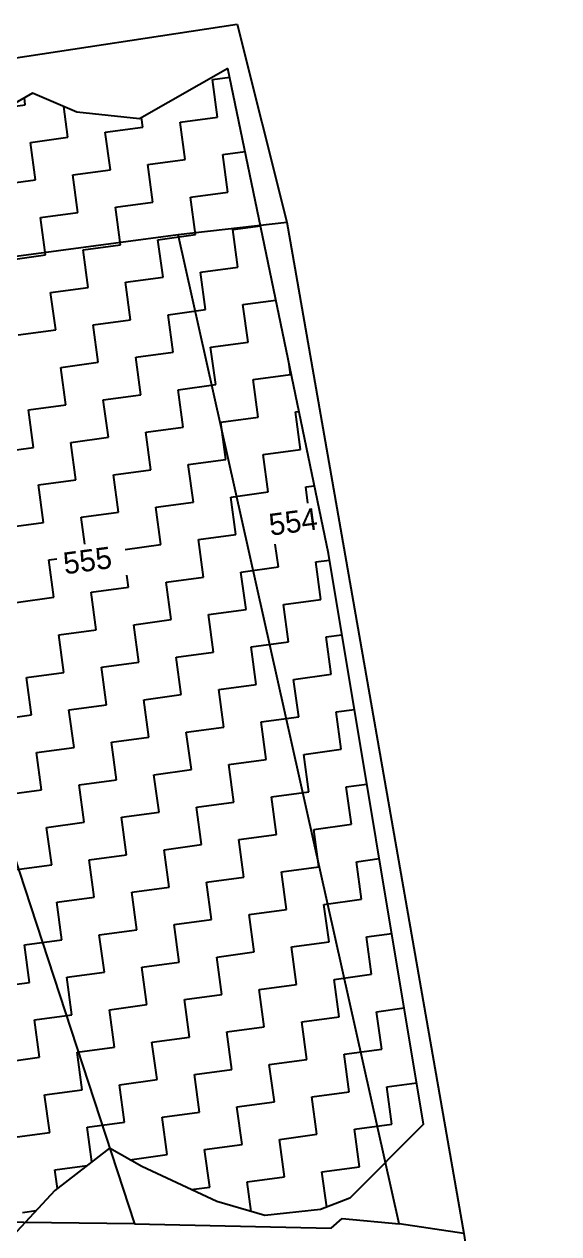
# Model space of a CAD drawing. Header units: metres. Extents: x 318393 to 319412, y 1868341 to 1869380.
# Drawn here: x 319170.3 to 319224.5, y 1869257 to 1869379.6 of the extents above; entities that cross this region are included whole.
import ezdxf

# ---------------------------------------------------------------- set-up
doc = ezdxf.new("R2010")
doc.units = ezdxf.units.M
doc.header["$LTSCALE"] = 0.3
doc.header["$MEASUREMENT"] = 0
for name, color, linetype in [('POLY_HATCH', 12, 'CONTINUOUS'), ('POLY_PARCEL', 6, 'CONTINUOUS'), ('TEXT_PARCEL', 7, 'CONTINUOUS'), ('V_BOUND_LINE', 7, 'CONTINUOUS')]:
    doc.layers.add(name, color=color, linetype=linetype)
doc.styles.add('TEXT_MAP', font='')
doc.styles.get('TEXT_MAP').set_extended_font_data('Kruti Dev 050')

msp = doc.modelspace()

# ---------------------------------------------------------------- linework, layer by layer
at = {"layer": 'POLY_HATCH'}
for p, q in [((319190.93, 1869375.08), (319181.97, 1869369.98)), ((319201.13, 1869325.93), (319190.93, 1869375.08)), ((319171.12, 1869372.57), (319158.4, 1869365.27)), ((319175.62, 1869370.64), (319171.12, 1869372.57)), ((319181.97, 1869369.98), (319175.62, 1869370.64)), ((319210.79, 1869268.12), (319201.13, 1869325.93)), ((319210.79, 1869268.12), (319203.3, 1869260.61)), ((319178.92, 1869265.67), (319173.38, 1869261.38)), ((319182.2, 1869263.82), (319178.92, 1869265.67)), ((319189.82, 1869260.26), (319182.2, 1869263.82)), ((319173.38, 1869261.38), (319168.23, 1869255.85)), ((319194.68, 1869258.87), (319189.82, 1869260.26)), ((319203.3, 1869260.61), (319200.34, 1869259.47)), ((319200.34, 1869259.47), (319194.68, 1869258.87))]:
    msp.add_line(p, q, dxfattribs=at)
at = {"layer": 'POLY_HATCH', "linetype": 'Continuous'}
for p, q in [((319189.39, 1869373.95), (319191.12, 1869374.18)), ((319189.9, 1869370.15), (319189.39, 1869373.95)), ((319168.64, 1869371.14), (319170.39, 1869371.38)), ((319170.39, 1869371.38), (319170.3, 1869372.1)), ((319174.71, 1869368.1), (319174.28, 1869371.22)), ((319182.3, 1869369.12), (319182.17, 1869370.1)), ((319186.1, 1869369.64), (319189.9, 1869370.15)), ((319178.5, 1869368.61), (319182.3, 1869369.12)), ((319179.02, 1869364.81), (319178.5, 1869368.61)), ((319186.61, 1869365.84), (319186.1, 1869369.64)), ((319170.91, 1869367.58), (319174.71, 1869368.1)), ((319171.42, 1869363.78), (319170.91, 1869367.58)), ((319190.41, 1869366.35), (319192.68, 1869366.66)), ((319190.93, 1869362.55), (319190.41, 1869366.35)), ((319182.82, 1869365.33), (319186.61, 1869365.84)), ((319183.33, 1869361.53), (319182.82, 1869365.33)), ((319167.62, 1869363.27), (319171.42, 1869363.78)), ((319175.22, 1869364.3), (319179.02, 1869364.81)), ((319175.73, 1869360.5), (319175.22, 1869364.3)), ((319187.13, 1869362.04), (319190.93, 1869362.55)), ((319179.53, 1869361.01), (319183.33, 1869361.53)), ((319187.64, 1869358.24), (319187.13, 1869362.04)), ((319171.93, 1869359.99), (319175.73, 1869360.5)), ((319180.04, 1869357.21), (319179.53, 1869361.01)), ((319172.45, 1869356.19), (319171.93, 1869359.99)), ((319191.44, 1869358.76), (319194.24, 1869359.13)), ((319183.84, 1869357.73), (319187.64, 1869358.24)), ((319184.36, 1869353.93), (319183.84, 1869357.73)), ((319191.95, 1869354.96), (319191.44, 1869358.76)), ((319176.25, 1869356.7), (319180.04, 1869357.21)), ((319176.76, 1869352.9), (319176.25, 1869356.7)), ((319168.65, 1869355.67), (319172.45, 1869356.19)), ((319180.56, 1869353.42), (319184.36, 1869353.93)), ((319188.16, 1869354.44), (319191.95, 1869354.96)), ((319188.67, 1869350.64), (319188.16, 1869354.44)), ((319172.96, 1869352.39), (319176.76, 1869352.9)), ((319181.07, 1869349.62), (319180.56, 1869353.42)), ((319173.47, 1869348.59), (319172.96, 1869352.39)), ((319192.47, 1869351.16), (319195.8, 1869351.61)), ((319184.87, 1869350.13), (319188.67, 1869350.64)), ((319192.98, 1869347.36), (319192.47, 1869351.16)), ((319177.27, 1869349.1), (319181.07, 1869349.62)), ((319177.79, 1869345.31), (319177.27, 1869349.1)), ((319185.38, 1869346.33), (319184.87, 1869350.13)), ((319169.68, 1869348.08), (319173.47, 1869348.59)), ((319189.18, 1869346.85), (319192.98, 1869347.36)), ((319189.7, 1869343.05), (319189.18, 1869346.85)), ((319181.59, 1869345.82), (319185.38, 1869346.33)), ((319182.1, 1869342.02), (319181.59, 1869345.82)), ((319173.99, 1869344.79), (319177.79, 1869345.31)), ((319174.5, 1869340.99), (319173.99, 1869344.79)), ((319197.29, 1869344.07), (319197.16, 1869345.07)), ((319185.9, 1869342.53), (319189.7, 1869343.05)), ((319193.49, 1869343.56), (319197.29, 1869344.07)), ((319194.01, 1869339.76), (319193.49, 1869343.56)), ((319178.3, 1869341.51), (319182.1, 1869342.02)), ((319186.41, 1869338.74), (319185.9, 1869342.53)), ((319170.7, 1869340.48), (319174.5, 1869340.99)), ((319171.22, 1869336.68), (319170.7, 1869340.48)), ((319178.81, 1869337.71), (319178.3, 1869341.51)), ((319190.21, 1869339.25), (319194.01, 1869339.76)), ((319190.72, 1869335.45), (319190.21, 1869339.25)), ((319197.81, 1869340.28), (319198.14, 1869340.32)), ((319198.32, 1869336.48), (319197.81, 1869340.28)), ((319182.61, 1869338.22), (319186.41, 1869338.74)), ((319183.13, 1869334.42), (319182.61, 1869338.22)), ((319175.02, 1869337.19), (319178.81, 1869337.71)), ((319175.53, 1869333.4), (319175.02, 1869337.19)), ((319167.42, 1869336.17), (319171.22, 1869336.68)), ((319194.52, 1869335.96), (319198.32, 1869336.48)), ((319195.04, 1869332.17), (319194.52, 1869335.96)), ((319179.33, 1869333.91), (319183.13, 1869334.42)), ((319186.92, 1869334.94), (319190.72, 1869335.45)), ((319187.44, 1869331.14), (319186.92, 1869334.94)), ((319171.73, 1869332.88), (319175.53, 1869333.4)), ((319179.84, 1869330.11), (319179.33, 1869333.91)), ((319172.24, 1869329.08), (319171.73, 1869332.88)), ((319191.24, 1869331.65), (319195.04, 1869332.17)), ((319198.83, 1869332.68), (319199.71, 1869332.8)), ((319199.06, 1869331.03), (319198.83, 1869332.68)), ((319183.64, 1869330.62), (319187.44, 1869331.14)), ((319184.15, 1869326.83), (319183.64, 1869330.62)), ((319191.75, 1869327.85), (319191.24, 1869331.65)), ((319176.04, 1869329.6), (319179.84, 1869330.11)), ((319176.41, 1869326.87), (319176.04, 1869329.6)), ((319168.45, 1869328.57), (319172.24, 1869329.08)), ((319187.95, 1869327.34), (319191.75, 1869327.85)), ((319188.47, 1869323.54), (319187.95, 1869327.34)), ((319180.51, 1869326.33), (319184.15, 1869326.83)), ((319196.06, 1869324.57), (319195.75, 1869326.89)), ((319172.76, 1869325.29), (319173.57, 1869325.4)), ((319173.27, 1869321.49), (319172.76, 1869325.29)), ((319192.26, 1869324.05), (319196.06, 1869324.57)), ((319199.86, 1869325.08), (319201.24, 1869325.27)), ((319200.37, 1869321.28), (319199.86, 1869325.08)), ((319180.87, 1869322.51), (319180.7, 1869323.75)), ((319184.67, 1869323.03), (319188.47, 1869323.54)), ((319192.78, 1869320.26), (319192.26, 1869324.05)), ((319177.07, 1869322), (319180.87, 1869322.51)), ((319185.18, 1869319.23), (319184.67, 1869323.03)), ((319169.47, 1869320.97), (319173.27, 1869321.49)), ((319177.58, 1869318.2), (319177.07, 1869322)), ((319196.58, 1869320.77), (319200.37, 1869321.28)), ((319188.98, 1869319.74), (319192.78, 1869320.26)), ((319189.49, 1869315.94), (319188.98, 1869319.74)), ((319197.09, 1869316.97), (319196.58, 1869320.77)), ((319181.38, 1869318.72), (319185.18, 1869319.23)), ((319181.9, 1869314.92), (319181.38, 1869318.72)), ((319173.78, 1869317.69), (319177.58, 1869318.2)), ((319174.3, 1869313.89), (319173.78, 1869317.69)), ((319200.89, 1869317.48), (319202.51, 1869317.7)), ((319201.4, 1869313.69), (319200.89, 1869317.48)), ((319185.69, 1869315.43), (319189.49, 1869315.94)), ((319193.29, 1869316.46), (319197.09, 1869316.97)), ((319193.8, 1869312.66), (319193.29, 1869316.46)), ((319178.1, 1869314.4), (319181.9, 1869314.92)), ((319186.21, 1869311.63), (319185.69, 1869315.43)), ((319170.5, 1869313.38), (319174.3, 1869313.89)), ((319178.61, 1869310.61), (319178.1, 1869314.4)), ((319197.6, 1869313.17), (319201.4, 1869313.69)), ((319171.01, 1869309.58), (319170.5, 1869313.38)), ((319190.01, 1869312.15), (319193.8, 1869312.66)), ((319198.12, 1869309.37), (319197.6, 1869313.17)), ((319182.41, 1869311.12), (319186.21, 1869311.63)), ((319182.92, 1869307.32), (319182.41, 1869311.12)), ((319190.52, 1869308.35), (319190.01, 1869312.15)), ((319174.81, 1869310.09), (319178.61, 1869310.61)), ((319175.33, 1869306.29), (319174.81, 1869310.09)), ((319201.92, 1869309.89), (319203.77, 1869310.14)), ((319202.43, 1869306.09), (319201.92, 1869309.89)), ((319167.21, 1869309.06), (319171.01, 1869309.58)), ((319194.32, 1869308.86), (319198.12, 1869309.37)), ((319194.83, 1869305.06), (319194.32, 1869308.86)), ((319179.12, 1869306.81), (319182.92, 1869307.32)), ((319186.72, 1869307.83), (319190.52, 1869308.35)), ((319187.23, 1869304.04), (319186.72, 1869307.83)), ((319171.53, 1869305.78), (319175.33, 1869306.29)), ((319179.64, 1869303.01), (319179.12, 1869306.81)), ((319198.63, 1869305.58), (319202.43, 1869306.09)), ((319172.04, 1869301.98), (319171.53, 1869305.78)), ((319191.03, 1869304.55), (319194.83, 1869305.06)), ((319199.14, 1869301.78), (319198.63, 1869305.58)), ((319183.44, 1869303.52), (319187.23, 1869304.04)), ((319191.55, 1869300.75), (319191.03, 1869304.55)), ((319175.84, 1869302.49), (319179.64, 1869303.01)), ((319176.35, 1869298.7), (319175.84, 1869302.49)), ((319183.95, 1869299.72), (319183.44, 1869303.52)), ((319202.94, 1869302.29), (319205.03, 1869302.57)), ((319168.24, 1869301.47), (319172.04, 1869301.98)), ((319195.35, 1869301.26), (319199.14, 1869301.78)), ((319195.86, 1869297.47), (319195.35, 1869301.26)), ((319203.46, 1869298.49), (319202.94, 1869302.29)), ((319187.75, 1869300.24), (319191.55, 1869300.75)), ((319188.26, 1869296.44), (319187.75, 1869300.24)), ((319180.15, 1869299.21), (319183.95, 1869299.72)), ((319180.66, 1869295.41), (319180.15, 1869299.21)), ((319172.55, 1869298.18), (319176.35, 1869298.7)), ((319173.07, 1869294.38), (319172.55, 1869298.18)), ((319199.66, 1869297.98), (319203.46, 1869298.49)), ((319200.17, 1869294.18), (319199.66, 1869297.98)), ((319184.46, 1869295.92), (319188.26, 1869296.44)), ((319192.06, 1869296.95), (319195.86, 1869297.47)), ((319192.57, 1869293.15), (319192.06, 1869296.95)), ((319176.87, 1869294.9), (319180.66, 1869295.41)), ((319184.98, 1869292.13), (319184.46, 1869295.92)), ((319169.27, 1869293.87), (319173.07, 1869294.38)), ((319177.38, 1869291.1), (319176.87, 1869294.9)), ((319196.37, 1869293.67), (319200.17, 1869294.18)), ((319203.97, 1869294.69), (319206.3, 1869295.01)), ((319204.48, 1869290.9), (319203.97, 1869294.69)), ((319188.78, 1869292.64), (319192.57, 1869293.15)), ((319189.29, 1869288.84), (319188.78, 1869292.64)), ((319196.89, 1869289.87), (319196.37, 1869293.67)), ((319181.18, 1869291.61), (319184.98, 1869292.13)), ((319181.69, 1869287.81), (319181.18, 1869291.61)), ((319173.58, 1869290.59), (319177.38, 1869291.1)), ((319174.09, 1869286.79), (319173.58, 1869290.59)), ((319200.68, 1869290.38), (319204.48, 1869290.9)), ((319201.2, 1869286.58), (319200.68, 1869290.38)), ((319193.09, 1869289.35), (319196.89, 1869289.87)), ((319193.6, 1869285.56), (319193.09, 1869289.35)), ((319177.89, 1869287.3), (319181.69, 1869287.81)), ((319185.49, 1869288.33), (319189.29, 1869288.84)), ((319186, 1869284.53), (319185.49, 1869288.33)), ((319170.3, 1869286.27), (319174.09, 1869286.79)), ((319178.41, 1869283.5), (319177.89, 1869287.3)), ((319197.4, 1869286.07), (319201.2, 1869286.58)), ((319205, 1869287.1), (319207.56, 1869287.44)), ((319205.51, 1869283.3), (319205, 1869287.1)), ((319170.81, 1869282.47), (319170.3, 1869286.27)), ((319189.8, 1869285.04), (319193.6, 1869285.56)), ((319197.91, 1869282.27), (319197.4, 1869286.07)), ((319182.21, 1869284.02), (319186, 1869284.53)), ((319190.32, 1869281.24), (319189.8, 1869285.04)), ((319174.61, 1869282.99), (319178.41, 1869283.5)), ((319175.12, 1869279.19), (319174.61, 1869282.99)), ((319182.72, 1869280.22), (319182.21, 1869284.02)), ((319201.71, 1869282.78), (319205.51, 1869283.3)), ((319167.01, 1869281.96), (319170.81, 1869282.47)), ((319194.11, 1869281.76), (319197.91, 1869282.27)), ((319194.63, 1869277.96), (319194.11, 1869281.76)), ((319202.23, 1869278.99), (319201.71, 1869282.78)), ((319186.52, 1869280.73), (319190.32, 1869281.24)), ((319187.03, 1869276.93), (319186.52, 1869280.73)), ((319171.32, 1869278.68), (319175.12, 1869279.19)), ((319178.92, 1869279.7), (319182.72, 1869280.22)), ((319179.43, 1869275.9), (319178.92, 1869279.7)), ((319206.02, 1869279.5), (319208.83, 1869279.88)), ((319206.54, 1869275.7), (319206.02, 1869279.5)), ((319171.84, 1869274.88), (319171.32, 1869278.68)), ((319190.83, 1869277.45), (319194.63, 1869277.96)), ((319198.43, 1869278.47), (319202.23, 1869278.99)), ((319198.94, 1869274.67), (319198.43, 1869278.47)), ((319183.23, 1869276.42), (319187.03, 1869276.93)), ((319191.34, 1869273.65), (319190.83, 1869277.45)), ((319175.64, 1869275.39), (319179.43, 1869275.9)), ((319183.75, 1869272.62), (319183.23, 1869276.42)), ((319202.74, 1869275.19), (319206.54, 1869275.7)), ((319168.04, 1869274.36), (319171.84, 1869274.88)), ((319176.15, 1869271.59), (319175.64, 1869275.39)), ((319195.14, 1869274.16), (319198.94, 1869274.67)), ((319203.25, 1869271.39), (319202.74, 1869275.19)), ((319187.54, 1869273.13), (319191.34, 1869273.65)), ((319188.06, 1869269.33), (319187.54, 1869273.13)), ((319195.66, 1869270.36), (319195.14, 1869274.16)), ((319179.95, 1869272.11), (319183.75, 1869272.62)), ((319180.46, 1869268.31), (319179.95, 1869272.11)), ((319207.05, 1869271.9), (319210.09, 1869272.31)), ((319207.56, 1869268.1), (319207.05, 1869271.9)), ((319172.35, 1869271.08), (319176.15, 1869271.59)), ((319172.86, 1869267.28), (319172.35, 1869271.08)), ((319199.45, 1869270.88), (319203.25, 1869271.39)), ((319199.97, 1869267.08), (319199.45, 1869270.88)), ((319184.26, 1869268.82), (319188.06, 1869269.33)), ((319191.86, 1869269.85), (319195.66, 1869270.36)), ((319192.37, 1869266.05), (319191.86, 1869269.85)), ((319176.66, 1869267.79), (319180.46, 1869268.31)), ((319184.77, 1869265.02), (319184.26, 1869268.82)), ((319203.77, 1869267.59), (319207.56, 1869268.1)), ((319169.07, 1869266.77), (319172.86, 1869267.28)), ((319177.14, 1869264.29), (319176.66, 1869267.79)), ((319196.17, 1869266.56), (319199.97, 1869267.08)), ((319204.28, 1869263.79), (319203.77, 1869267.59)), ((319188.57, 1869265.54), (319192.37, 1869266.05)), ((319196.68, 1869262.76), (319196.17, 1869266.56)), ((319180.98, 1869264.51), (319184.77, 1869265.02)), ((319189.09, 1869261.74), (319188.57, 1869265.54)), ((319173.38, 1869263.48), (319176.67, 1869263.93)), ((319173.64, 1869261.58), (319173.38, 1869263.48)), ((319200.48, 1869263.28), (319204.28, 1869263.79)), ((319200.96, 1869259.71), (319200.48, 1869263.28)), ((319192.88, 1869262.25), (319196.68, 1869262.76)), ((319193.29, 1869259.27), (319192.88, 1869262.25)), ((319187.21, 1869261.48), (319189.09, 1869261.74)), ((319170.09, 1869259.17), (319171.5, 1869259.36))]:
    msp.add_line(p, q, dxfattribs=at)
at = {"layer": 'POLY_PARCEL'}
for p, q in [((319185.88, 1869358.26), (319196.91, 1869359.52)), ((319111.91, 1869348.41), (319185.88, 1869358.26)), ((319208.32, 1869258), (319185.88, 1869358.26)), ((319163.05, 1869314.19), (319181.45, 1869258.02)), ((319201.41, 1869257.56), (319202.52, 1869258.54)), ((319202.52, 1869258.54), (319208.32, 1869258)), ((319181.45, 1869258.02), (319160.87, 1869258.26)), ((319181.45, 1869258.02), (319201.41, 1869257.56)), ((319214.88, 1869257.02), (319208.32, 1869258))]:
    msp.add_line(p, q, dxfattribs=at)
at = {"layer": 'V_BOUND_LINE'}
for p, q in [((319043.16, 1869357.1), (319191.88, 1869379.56)), ((319191.88, 1869379.56), (319196.91, 1869359.52)), ((319196.91, 1869359.52), (319214.88, 1869257.02)), ((319214.88, 1869257.02), (319224.51, 1869194.63))]:
    msp.add_line(p, q, dxfattribs=at)

# ---------------------------------------------------------------- texts
at = {"layer": 'TEXT_PARCEL', "style": 'TEXT_MAP'}
for s, p in [('554', (319195.26, 1869327.73)), ('555', (319174.4, 1869323.81))]:
    msp.add_text(s, height=2.208, rotation=7.6995, dxfattribs=at).set_placement(p)

doc.saveas('drawing.dxf')
